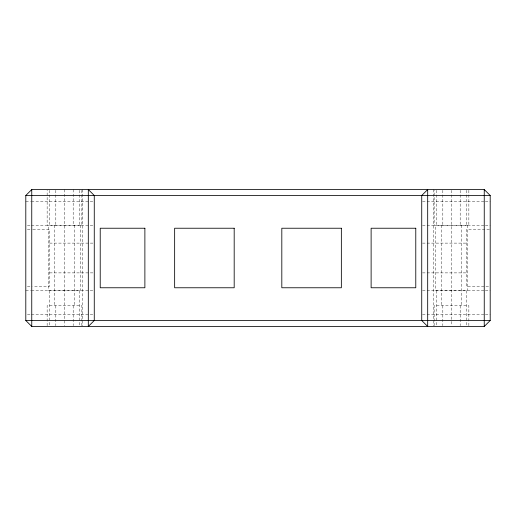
<?xml version="1.0" encoding="UTF-8"?>
<svg xmlns="http://www.w3.org/2000/svg" width="516" height="516" viewBox="0 0 516 516"><rect width="100%" height="100%" fill="white"/><g stroke="black" fill="none" stroke-linecap="round" stroke-linejoin="round"><path stroke-width="0.39" stroke-dasharray="2.58 1.94" d="M25.8 201.292L30.631 201.292M31.437 201.292L93.461 201.292M422.54 201.292L484.563 201.292M485.369 201.292L490.2 201.292M27.413 225.402L30.631 225.402M31.437 225.402L93.461 225.402M422.54 225.402L484.563 225.402M485.369 225.402L490.2 225.402M27.387 229.568L32.153 229.568M32.947 229.568L49.613 229.568L49.613 286.432L32.947 286.432M489.407 229.568L466.387 229.568L466.387 286.432L489.407 286.432M49.613 243.113L93.473 243.113M422.527 243.113L466.387 243.113M49.613 272.887L93.473 272.887M422.527 272.887L466.387 272.887M27.387 286.432L32.153 286.432M25.8 290.598L30.631 290.598M31.437 290.598L93.461 290.598M422.54 290.598L484.563 290.598M485.369 290.598L490.2 290.598M27.413 314.708L30.631 314.708M31.437 314.708L93.461 314.708M422.54 314.708L484.563 314.708M485.369 314.708L490.2 314.708M468.857 190.327L468.857 225.253L434.143 225.253L434.143 190.327M468.857 325.667L468.857 305.633L434.143 305.633L434.143 325.667M467.277 225.253L467.277 290.747L435.723 290.747L435.723 225.253M466.387 190.327L466.387 225.253M466.387 290.747L466.387 325.673M461.323 225.253L461.323 305.633M460.182 190.327L460.182 225.253M460.182 305.633L460.182 325.667M451.5 190.34L451.5 325.661M442.818 190.327L442.818 225.253M442.818 305.633L442.818 325.667M441.677 225.253L441.677 305.633M436.613 190.327L436.613 225.253M436.613 290.747L436.613 325.673M433.64 189.533L433.64 325.661M82.36 189.533L82.36 325.661M81.857 190.327L81.857 225.253L47.143 225.253L47.143 190.327M81.857 325.667L81.857 305.633L47.143 305.633L47.143 325.667M80.277 225.253L80.277 290.747L48.723 290.747L48.723 225.253M79.387 190.327L79.387 225.253M79.387 290.747L79.387 325.673M74.323 225.253L74.323 305.633M73.182 189.533L73.182 225.253M73.182 305.633L73.182 325.667M64.5 189.533L64.5 325.661M55.818 190.327L55.818 225.253M55.818 305.633L55.818 325.667M54.677 225.253L54.677 305.633M49.613 190.327L49.613 225.253M49.613 290.747L49.613 325.673"/><path stroke-width="0.77" d="M25.8 195.487L31.753 189.533L484.247 189.533L490.2 195.487L490.2 320.513L484.247 326.467L31.753 326.467L25.8 320.513L25.8 195.487L490.2 195.487M25.8 320.513L490.2 320.513M484.247 189.533L484.247 326.467M31.753 189.533L31.753 326.467M94.267 320.513L88.313 326.467L88.313 189.533L94.267 195.487L94.267 320.513M427.687 189.533L421.733 195.487L421.733 320.513L427.687 326.467L427.687 189.533M144.88 228.233L100.22 228.233L100.22 287.767L144.88 287.767L144.88 228.233M234.187 228.233L174.647 228.233L174.647 287.767L234.187 287.767L234.187 228.233M341.353 228.233L281.813 228.233L281.813 287.767L341.353 287.767L341.353 228.233M415.78 228.233L371.12 228.233L371.12 287.767L415.78 287.767L415.78 228.233"/></g></svg>
